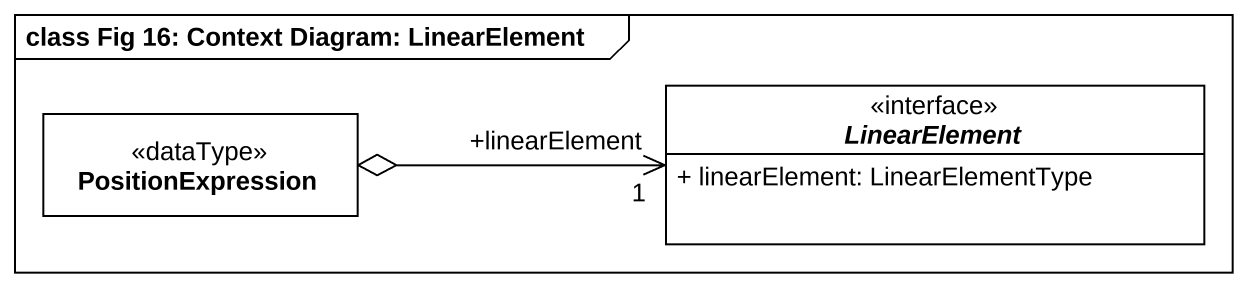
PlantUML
@startuml
mainframe class Fig 16: Context Diagram: LinearElement
hide circle
hide empty members
skinparam classAttributeIconSize 0
class PositionExpression <<dataType>>
interface LinearElement {
  + linearElement: LinearElementType
}
PositionExpression o-right-> "+linearElement\n1" LinearElement
@enduml
